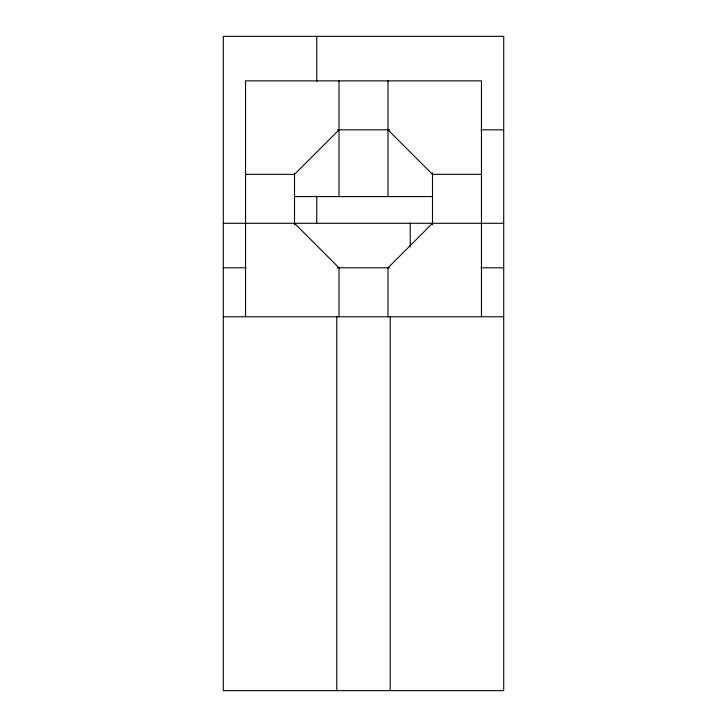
<?xml version="1.0" encoding="UTF-8"?>
<svg xmlns="http://www.w3.org/2000/svg" width="727" height="727" viewBox="0 0 727 727"><rect width="100%" height="100%" fill="white"/><g stroke="black" fill="none" stroke-linecap="round" stroke-linejoin="round"><path stroke-width="1.09" d="M339.018 129.824L294.508 174.335L245.544 174.335M432.492 223.289L387.982 267.8L387.982 316.763M337.564 129.824L389.681 129.824M481.047 129.824L503.711 129.824M481.456 174.335L432.492 174.335L387.982 129.824M294.508 196.59L432.492 196.59M223.289 223.289L503.711 223.289M223.289 267.8L245.98 267.8M337.319 267.8L389.436 267.8M481.02 267.8L503.711 267.8M223.289 316.763L503.711 316.763M294.508 223.289L339.018 267.8L339.018 316.763M481.456 316.763L481.456 80.861L245.544 80.861L245.544 316.763M432.492 172.872L432.492 224.825M410.237 223.289L410.237 246.944M390.208 316.763L390.208 690.65M387.982 80.861L387.982 196.59M339.018 80.861L339.018 196.59M336.792 316.763L336.792 690.65M316.763 36.35L316.763 81.397M316.763 196.099L316.763 223.289M294.508 173.762L294.508 224.752M503.711 36.35L223.289 36.35L223.289 690.65L503.711 690.65L503.711 36.35"/></g></svg>
